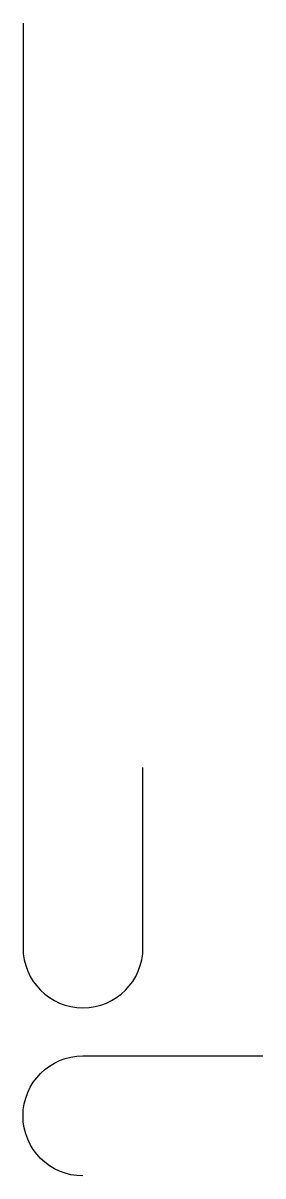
# Model space of a CAD drawing. Header units: millimetres. Extents: x 12597.8 to 12602.8, y 13651.5 to 13675.5.
import ezdxf

# ---------------------------------------------------------------- set-up
doc = ezdxf.new("R2010")
doc.units = ezdxf.units.MM
doc.header["$LTSCALE"] = 15
doc.header["$MEASUREMENT"] = 0
doc.layers.add('3', color=3, linetype='Continuous')

msp = doc.modelspace()

# ---------------------------------------------------------------- linework, layer by layer
at = {"layer": '3'}
msp.add_line((12597.836, 13675.524), (12597.836, 13656.274), dxfattribs=at)
for points in [[(12597.836, 13656.274, 1), (12600.336, 13656.274), (12600.336, 13660.024)], [(12599.086, 13651.524, -1), (12599.086, 13654.024), (12602.836, 13654.024)]]:
    msp.add_lwpolyline(points, format="xyb", dxfattribs=at)

doc.saveas('drawing.dxf')
